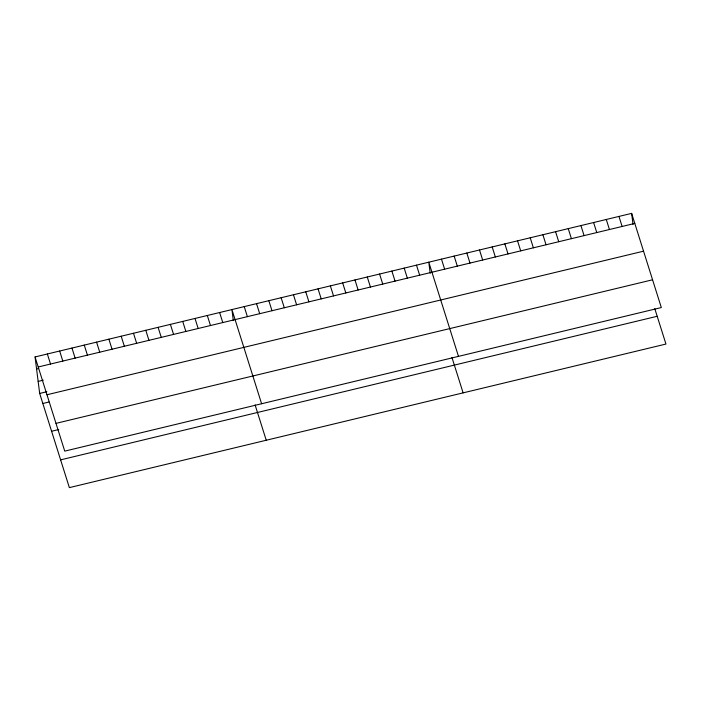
<?xml version="1.0" encoding="UTF-8"?>
<svg xmlns="http://www.w3.org/2000/svg" width="701" height="701" viewBox="0 0 701 701"><rect width="100%" height="100%" fill="white"/><g stroke="black" fill="none" stroke-linecap="round" stroke-linejoin="round"><path stroke-width="1.05" d="M35.05 356.949L631.636 213.376L661.323 307.555L64.746 451.129L35.05 356.949L39.677 393.445L69.364 487.624L665.95 344.051L654.787 308.659M38.213 366.991L634.799 223.417M36.575 368.998L38.625 368.498M38.143 381.405L43.278 380.17M39.677 393.445L46.853 391.719M46.967 394.759L643.553 251.177M42.84 403.487L48.991 402.006M55.992 423.369L652.57 279.787M51.594 431.255L58.77 429.529M60.61 459.865L657.196 316.282M618.957 216.425L622.12 226.467M606.277 219.474L609.441 229.516M593.598 222.524L596.77 232.566M580.919 225.573L584.091 235.615M568.248 228.631L571.411 238.673M555.569 231.68L558.732 241.722M542.889 234.73L546.053 244.772M530.21 237.779L533.382 247.821M517.54 240.829L520.703 250.87M504.86 243.887L508.023 253.928M492.181 246.936L495.344 256.978M479.502 249.985L482.674 260.027M466.822 253.035L469.994 263.077M454.152 256.084L457.315 266.126M441.472 259.133L444.636 269.184M458.489 356.371L428.793 262.192L430.195 273.232M451.952 357.475L463.116 392.867M416.49 265.153L419.654 275.195M404.188 268.115L407.351 278.157M391.877 271.077L395.049 281.119M379.574 274.03L382.746 284.08M367.271 276.991L370.435 287.033M354.969 279.953L358.132 289.995M342.666 282.915L345.83 292.957M330.355 285.877L333.527 295.918M318.052 288.838L321.216 298.88M305.75 291.8L308.913 301.842M293.447 294.762L296.611 304.804M281.136 297.723L284.308 307.765M268.834 300.685L272.006 310.727M256.531 303.647L259.694 313.689M244.228 306.609L247.392 316.65M261.613 403.75L231.926 309.57L233.319 320.611M255.076 404.854L266.24 440.246M219.615 312.532L222.787 322.574M207.312 315.494L210.475 325.536M195.009 318.456L198.173 328.497M182.707 321.417L185.87 331.459M170.396 324.379L173.568 334.421M158.093 327.341L161.265 337.383M145.79 330.302L148.954 340.344M133.488 333.264L136.651 343.306M121.185 336.226L124.349 346.268M108.874 339.179L112.046 349.221M96.572 342.141L99.735 352.182M84.269 345.102L87.432 355.144M71.966 348.064L75.13 358.106M59.655 351.026L62.827 361.068M47.353 353.987L50.525 364.029M631.636 213.376L633.029 224.416"/></g></svg>
